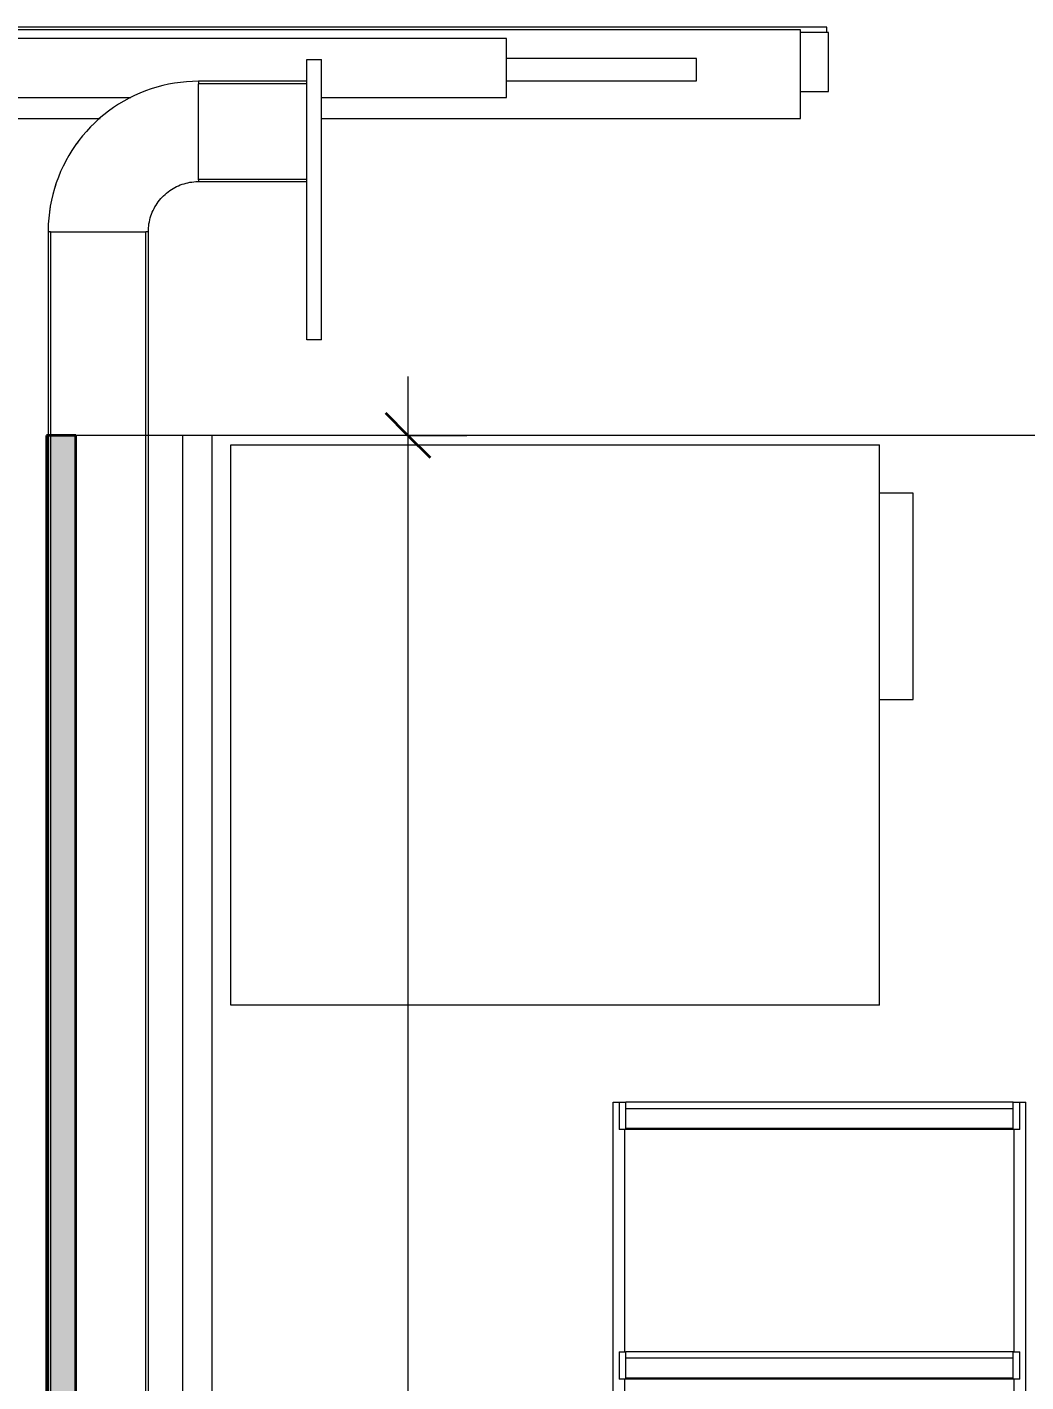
# Model space of a CAD drawing. Header units: centimetres. Extents: x -336 to 16318, y -437 to 1921.
# Drawn here: x 10927.1 to 11265.9, y 706.1 to 1165.4 of the extents above; entities that cross this region are included whole.
import ezdxf

# ---------------------------------------------------------------- set-up
doc = ezdxf.new("R2010")
doc.units = ezdxf.units.CM
for name, color, linetype, lineweight in [('A-ANNO-DIMS', 7, 'Continuous', 9), ('A-ANNO-DIMS-100', 7, 'Continuous', 9), ('A-CLNG', 7, 'Continuous', 9), ('A-WALL-PATT', 7, 'Continuous', 35), ('I-WALL', 7, 'Continuous', 9), ('M-EQPM', 7, 'Continuous', 9), ('M-HVAC-DUCT', 7, 'Continuous', 9), ('P-PIPE', 7, 'Continuous', 9), ('Q-SPCQ', 7, 'Continuous', 9)]:
    doc.layers.add(name, color=color, linetype=linetype, lineweight=lineweight)
doc.styles.add('Century Gothic_1', font='GOTHIC.TTF', dxfattribs={"height": 15})
doc.dimstyles.new('FCA_N_Cotas_E100', dxfattribs={"dimscale": 30.48, "dimtxt": 15.662524, "dimasz": 0.492126, "dimexe": 0.656168, "dimexo": 0.656168, "dimgap": 0.032808, "dimtad": 1, "dimlfac": 0.01, "dimrnd": 0.01, "dimzin": 0, "dimdsep": 46, "dimtxsty": 'Century Gothic_1', "dimblk1": 'OBLIQUE', "dimblk2": 'OBLIQUE', "dimsah": 1, "dimcen": 0.09, "dimdle": 0.656168, "dimazin": 2, "dimtfac": 1, "dimtdec": 4, "dimtix": 1, "dimtmove": 0, "dimatfit": 3, "dimfxl": 1, "dimtvp": 1, "dimtolj": 1, "dimtzin": 0, "dimarcsym": 2})
pattern_1 = [(90, (12329.9, 712), (-30, 2e-15), [])]

# ---------------------------------------------------------------- blocks, each defined once
blk = doc.blocks.new('RVR-PQ-Equipo de aire-2 - RVR-PQ-Equipo de aire-2-1669414-Section 7')
at = {"layer": 'M-EQPM'}
for p, q in [((3132.9, 1023.8), (3352.9, 1023.8)), ((3132.9, 833.8), (3132.9, 1023.8)), ((3352.9, 833.8), (3352.9, 1023.8)), ((3364.3, 1007.37), (3352.9, 1007.37)), ((3364.3, 1007.37), (3352.9, 1007.37)), ((3364.3, 1007.37), (3352.9, 1007.37)), ((3364.3, 1007.22), (3364.3, 1007.37)), ((3364.3, 1007.22), (3364.3, 1007.37)), ((3364.3, 972.41), (3364.3, 1007.37)), ((3364.3, 937.45), (3364.3, 972.41)), ((3352.9, 937.45), (3364.3, 937.45)), ((3352.9, 937.45), (3364.3, 937.45)), ((3352.9, 937.45), (3364.3, 937.45)), ((3364.3, 937.45), (3364.3, 937.6)), ((3364.3, 937.45), (3364.3, 937.6)), ((3352.9, 833.8), (3132.9, 833.8))]:
    blk.add_line(p, q, dxfattribs=at)
blk = doc.blocks.new('RVR-PQ-Equipo de aire-2 - RVR-PQ-Equipo de aire-2-V84-Section 7')
at = {"layer": 'M-EQPM'}
for p, q in [((3364.3, 1007.37), (3352.9, 1007.37)), ((3364.3, 1007.22), (3364.3, 1007.37)), ((3352.9, 937.45), (3364.3, 937.45)), ((3364.3, 937.45), (3364.3, 937.6))]:
    blk.add_line(p, q, dxfattribs=at)
blk = doc.blocks.new('M_Round Elbow - 1 D-1608578-Section 7')
at = {"layer": 'M-HVAC-DUCT', "color": 6, "true_color": 0xff00ff}
for p, q in [((3121.91, 1146.39), (3121.91, 1146.47)), ((3121.91, 1130.05), (3121.91, 1146.2)), ((3121.91, 1113.91), (3121.91, 1130.05)), ((3121.91, 1113.63), (3121.91, 1113.72)), ((3071.49, 1096.05), (3071.57, 1096.05)), ((3071.77, 1096.05), (3087.91, 1096.05)), ((3087.91, 1096.05), (3104.06, 1096.05)), ((3104.25, 1096.05), (3104.33, 1096.05))]:
    blk.add_line(p, q, dxfattribs=at)
at = {"layer": 'M-HVAC-DUCT', "color": 6, "true_color": 0xff00ff, "flags": 128}
for points in [[(3121.91, 1147.05), (3119.87, 1147.01), (3117.84, 1146.89), (3115.81, 1146.69), (3113.79, 1146.4), (3111.78, 1146.04), (3109.79, 1145.59), (3107.82, 1145.07), (3105.87, 1144.46), (3103.94, 1143.78), (3102.05, 1143.03), (3100.19, 1142.2), (3098.36, 1141.29), (3096.57, 1140.31), (3094.82, 1139.26), (3093.11, 1138.15), (3091.45, 1136.96), (3089.84, 1135.71), (3088.28, 1134.4), (3086.78, 1133.02), (3085.33, 1131.59), (3083.93, 1130.09), (3082.6, 1128.55), (3081.34, 1126.95), (3080.13, 1125.3), (3079, 1123.61), (3077.93, 1121.87), (3076.93, 1120.09), (3076.01, 1118.27), (3075.15, 1116.42), (3074.38, 1114.53), (3073.68, 1112.62), (3073.05, 1110.68), (3072.51, 1108.71), (3072.04, 1106.72), (3071.65, 1104.72), (3071.35, 1102.71), (3071.12, 1100.68), (3070.98, 1098.64), (3070.91, 1096.6), (3070.91, 1096.05)], [(3104.91, 1096.05), (3104.92, 1096.73), (3104.97, 1097.41), (3105.03, 1098.09), (3105.13, 1098.76), (3105.25, 1099.43), (3105.4, 1100.09), (3105.57, 1100.75), (3105.77, 1101.4), (3106, 1102.04), (3106.25, 1102.67), (3106.53, 1103.29), (3106.83, 1103.9), (3107.16, 1104.5), (3107.51, 1105.08), (3107.88, 1105.65), (3108.28, 1106.21), (3108.69, 1106.74), (3109.13, 1107.26), (3109.59, 1107.77), (3110.07, 1108.25), (3110.56, 1108.71), (3111.08, 1109.16), (3111.61, 1109.58), (3112.16, 1109.98), (3112.73, 1110.36), (3113.31, 1110.71), (3113.9, 1111.05), (3114.5, 1111.36), (3115.12, 1111.64), (3115.75, 1111.9), (3116.39, 1112.13), (3117.04, 1112.34), (3117.69, 1112.52), (3118.35, 1112.68), (3119.02, 1112.81), (3119.69, 1112.91), (3120.37, 1112.98), (3121.05, 1113.03), (3121.73, 1113.05), (3121.91, 1113.05)]]:
    blk.add_lwpolyline(points, dxfattribs=at)
blk = doc.blocks.new('M_Round Elbow - 1 D-V85-Section 7')
at = {"layer": 'M-HVAC-DUCT', "color": 6, "true_color": 0xff00ff, "flags": 128}
for points in [[(3085.78, 1132.03), (3085.33, 1131.59), (3083.93, 1130.09), (3082.6, 1128.55), (3081.34, 1126.95), (3080.74, 1126.13)], [(3088.28, 1134.4), (3086.78, 1133.02), (3085.95, 1132.2)], [(3080.59, 1125.92), (3080.13, 1125.3), (3079, 1123.61), (3077.93, 1121.87), (3076.93, 1120.09), (3076.54, 1119.32)], [(3076.42, 1119.09), (3076.01, 1118.27), (3075.15, 1116.42), (3074.38, 1114.53), (3073.68, 1112.62), (3073.45, 1111.93)], [(3073.38, 1111.69), (3073.05, 1110.68), (3072.51, 1108.71), (3072.04, 1106.72), (3071.65, 1104.72), (3071.56, 1104.14)], [(3071.53, 1103.9), (3071.35, 1102.71), (3071.12, 1100.68), (3070.98, 1098.64), (3070.91, 1096.6), (3070.91, 1096.05)]]:
    blk.add_lwpolyline(points, dxfattribs=at)
blk = doc.blocks.new('RVR-PQ-Terminal ducto ext - RVR-PQ-Terminal ducto ext-1674623-Section 7')
at = {"layer": 'M-EQPM'}
for p, q in [((3158.66, 1154.4), (3163.66, 1154.4)), ((3158.66, 1059.4), (3158.66, 1154.4)), ((3163.66, 1059.4), (3163.66, 1154.4)), ((3163.66, 1059.4), (3158.66, 1059.4))]:
    blk.add_line(p, q, dxfattribs=at)
blk = doc.blocks.new('PQ_RVR_MEP-01_ZZ_ZZ_MO_T_A_rvt-2-Section 7')
at = {"layer": 'M-HVAC-DUCT', "color": 6, "true_color": 0xff00ff}
for p, q in [((3335.09, 1165.43), (2836.09, 1165.43)), ((3326.09, 1164.47), (2846.09, 1164.47)), ((3326.09, 1149.47), (3326.09, 1164.47)), ((3335.57, 1163.64), (3326.09, 1163.64)), ((3335.09, 1163.69), (3335.09, 1165.43)), ((3335.57, 1153.64), (3335.57, 1163.64)), ((3226.43, 1161.59), (2806.43, 1161.59)), ((3226.43, 1151.59), (3226.43, 1161.59)), ((3335.57, 1143.64), (3335.57, 1153.64)), ((3226.43, 1141.59), (3226.43, 1151.59)), ((3326.09, 1134.47), (3326.09, 1149.47)), ((3158.66, 1147.05), (3121.91, 1147.05)), ((3121.91, 1147.05), (3121.91, 1146.53)), ((3121.91, 1146.39), (3121.91, 1146.21)), ((3158.66, 1146.21), (3121.91, 1146.21)), ((2806.43, 1141.59), (3098.99, 1141.59)), ((3163.66, 1141.59), (3226.43, 1141.59)), ((3326.09, 1143.64), (3335.57, 1143.64)), ((2846.09, 1134.47), (3088.6, 1134.47)), ((3163.66, 1134.47), (3326.09, 1134.47)), ((3121.91, 1113.9), (3158.66, 1113.9)), ((3121.91, 1113.9), (3121.91, 1113.71)), ((3121.91, 1113.58), (3121.91, 1113.05)), ((3121.91, 1113.05), (3158.66, 1113.05)), ((3070.91, 1096.05), (3070.91, 588.8)), ((3071.44, 1096.05), (3070.91, 1096.05)), ((3071.75, 1096.05), (3071.57, 1096.05)), ((3071.75, 1096.05), (3071.75, 588.8)), ((3104.07, 588.8), (3104.07, 1096.05)), ((3104.25, 1096.05), (3104.07, 1096.05)), ((3104.91, 1096.05), (3104.38, 1096.05)), ((3104.91, 588.8), (3104.91, 1096.05))]:
    blk.add_line(p, q, dxfattribs=at)
at = {"layer": 'P-PIPE', "color": 6, "true_color": 0xff00ff}
for p, q in [((3290.86, 1154.77), (3226.43, 1154.77)), ((3290.86, 1151.02), (3290.86, 1154.77)), ((3290.86, 1147.27), (3290.86, 1151.02)), ((3226.43, 1147.27), (3290.86, 1147.27))]:
    blk.add_line(p, q, dxfattribs=at)
at = {"layer": 'M-EQPM', "lineweight": 9}
for name in ['RVR-PQ-Terminal ducto ext - RVR-PQ-Terminal ducto ext-1674623-Section 7', 'RVR-PQ-Equipo de aire-2 - RVR-PQ-Equipo de aire-2-1669414-Section 7', 'RVR-PQ-Equipo de aire-2 - RVR-PQ-Equipo de aire-2-V84-Section 7']:
    blk.add_blockref(name, (0, 0), dxfattribs=at)
at = {"layer": 'M-HVAC-DUCT', "lineweight": 9}
for name in ['M_Round Elbow - 1 D-1608578-Section 7', 'M_Round Elbow - 1 D-V85-Section 7']:
    blk.add_blockref(name, (0, 0), dxfattribs=at)
blk = doc.blocks.new('RVR-Rack Almacenamiento - Default-V103-Section 7')
at = {"layer": 'Q-SPCQ', "color": 253, "true_color": 0xaaaaaa}
for p, q in [((3262.56, 800.85), (3264.63, 800.85)), ((3262.56, 617.97), (3262.56, 800.85)), ((3264.63, 800.85), (3266.85, 800.85)), ((3264.63, 800.85), (3264.63, 791.64)), ((3266.85, 791.64), (3266.85, 800.85)), ((3398.3, 800.85), (3266.85, 800.85)), ((3398.3, 800.85), (3400.52, 800.85)), ((3398.3, 791.64), (3398.3, 800.85)), ((3400.52, 791.64), (3400.52, 800.85)), ((3400.52, 800.85), (3402.58, 800.85)), ((3402.58, 617.97), (3402.58, 800.85)), ((3266.85, 798.78), (3398.3, 798.78)), ((3266.85, 791.64), (3264.63, 791.64)), ((3266.53, 716.23), (3266.53, 791.64)), ((3398.3, 791.96), (3266.85, 791.96)), ((3398.3, 791.64), (3266.85, 791.64)), ((3400.52, 791.64), (3398.3, 791.64)), ((3398.61, 716.23), (3398.61, 791.64)), ((3264.63, 716.23), (3266.85, 716.23)), ((3264.63, 716.23), (3264.63, 707.03)), ((3266.85, 707.03), (3266.85, 716.23)), ((3398.3, 716.23), (3266.85, 716.23)), ((3266.85, 714.17), (3398.3, 714.17)), ((3398.3, 716.23), (3400.52, 716.23)), ((3398.3, 707.03), (3398.3, 716.23)), ((3400.52, 707.03), (3400.52, 716.23)), ((3266.85, 707.03), (3264.63, 707.03)), ((3266.53, 648.58), (3266.53, 707.03)), ((3398.3, 707.34), (3266.85, 707.34)), ((3398.3, 707.03), (3266.85, 707.03)), ((3400.52, 707.03), (3398.3, 707.03)), ((3398.61, 648.58), (3398.61, 707.03)), ((3264.63, 640.83), (3266.85, 640.83)), ((3264.63, 640.83), (3264.63, 631.62)), ((3266.85, 631.62), (3266.85, 640.83)), ((3398.3, 640.83), (3266.85, 640.83)), ((3266.85, 638.76), (3398.3, 638.76)), ((3398.3, 640.83), (3400.52, 640.83)), ((3398.3, 631.62), (3398.3, 640.83)), ((3400.52, 631.62), (3400.52, 640.83)), ((3266.85, 631.62), (3264.63, 631.62)), ((3266.53, 617.97), (3266.53, 631.62)), ((3398.3, 631.94), (3266.85, 631.94)), ((3398.3, 631.62), (3266.85, 631.62)), ((3400.52, 631.62), (3398.3, 631.62)), ((3398.61, 617.97), (3398.61, 631.62)), ((3266.53, 617.97), (3262.56, 617.97)), ((3402.58, 617.97), (3398.61, 617.97))]:
    blk.add_line(p, q, dxfattribs=at)
blk = doc.blocks.new('DIMBLOCK45-Section 7')
at = {"layer": 'A-ANNO-DIMS-100'}
for p, q in [((11056.27, 1047), (11056.27, 74)), ((11056.27, 1027), (11046.88, 1027)), ((11056.27, 1027), (11076.27, 1027)), ((11056.27, 94), (11046.88, 94)), ((11056.27, 94), (11076.27, 94))]:
    blk.add_line(p, q, dxfattribs=at)
at = {"layer": 'A-ANNO-DIMS-100', "lineweight": 35}
for p, q in [((11056.27, 1027), (11048.77, 1034.5)), ((11056.27, 1027), (11063.77, 1019.5)), ((11056.27, 94), (11048.77, 101.5)), ((11056.27, 94), (11063.77, 86.5))]:
    blk.add_line(p, q, dxfattribs=at)
at = {"layer": 'A-ANNO-DIMS-100', "color": 0, "insert": (11036.05, 540.11), "char_height": 15, "width": 48.9267, "attachment_point": 1, "rotation": 90, "line_spacing_factor": 0.984502, "style": 'Century Gothic_1'}
blk.add_mtext('9.33', dxfattribs=at)
blk = doc.blocks.new('_Oblique')
at = {"color": 0, "linetype": 'ByBlock', "lineweight": -2}
blk.add_line((-0.5, -0.5), (0.5, 0.5), dxfattribs=at)

msp = doc.modelspace()

# ---------------------------------------------------------------- hatches: boundary and pattern name
at = {"layer": 'A-WALL-PATT', "lineweight": 9, "true_color": 0x9a9a9a}
msp.add_hatch(color=253, dxfattribs=at).paths.add_polyline_path([(10938.545, 134), (10943.613, 134), (10943.613, 1027), (10933.613, 1027), (10933.613, 134)])
at = {"layer": 'A-WALL-PATT', "lineweight": 9, "true_color": 0x808080}
h = msp.add_hatch(dxfattribs=at)
h.set_pattern_fill('FP_21', color=8, style=0, pattern_type=2)
h.set_pattern_definition(pattern_1)
h.paths.add_polyline_path([(10979.7, 134), (10979.7, 1027), (10968.213, 1027), (10968.213, 588.801), (10943.613, 588.801), (10943.613, 134), (10976.734, 134)])
h = msp.add_hatch(dxfattribs=at)
h.set_pattern_fill('FP_21', color=8, style=0, pattern_type=2)
h.set_pattern_definition(pattern_1)
h.paths.add_polyline_path([(10989.7, 134), (10989.7, 1027), (10979.7, 1027), (10979.7, 134), (10989.463, 134)])

# ---------------------------------------------------------------- linework, layer by layer
at = {"layer": 'A-CLNG', "color": 8, "lineweight": 18, "true_color": 0x808080}
msp.add_line((13746.029, 1027), (10943.613, 1027), dxfattribs=at)
at = {"layer": 'I-WALL', "lineweight": 35}
for p, q in [((10933.613, 1027), (10933.613, 134)), ((10943.613, 1027), (10933.613, 1027)), ((10943.613, 134), (10943.613, 1027))]:
    msp.add_line(p, q, dxfattribs=at)
at = {"layer": 'I-WALL'}
msp.add_line((10989.7, 1027), (10989.7, 134), dxfattribs=at)

# ---------------------------------------------------------------- block references
at = {"lineweight": 5}
msp.add_blockref('PQ_RVR_MEP-01_ZZ_ZZ_MO_T_A_rvt-2-Section 7', (7863.302, 0), dxfattribs=at)
at = {"layer": 'Q-SPCQ', "color": 253, "true_color": 0xaaaaaa}
msp.add_blockref('RVR-Rack Almacenamiento - Default-V103-Section 7', (7863.302, 0), dxfattribs=at)

# ---------------------------------------------------------------- dimensions: what is measured, and where the dimension line sits
at = {"layer": 'A-ANNO-DIMS'}
dim = msp.add_linear_dim(base=(11056.274, 94), p1=(11066.881, 1027), p2=(11066.881, 94), angle=90, dimstyle='FCA_N_Cotas_E100', override={"dimpost": '<>', "dimfxl": 933}, dxfattribs=at)
dim.commit()
dim.dimension.update_dxf_attribs({"geometry": 'DIMBLOCK45-Section 7', "text_midpoint": (11047.397, 560.5)})

doc.saveas('drawing.dxf')
